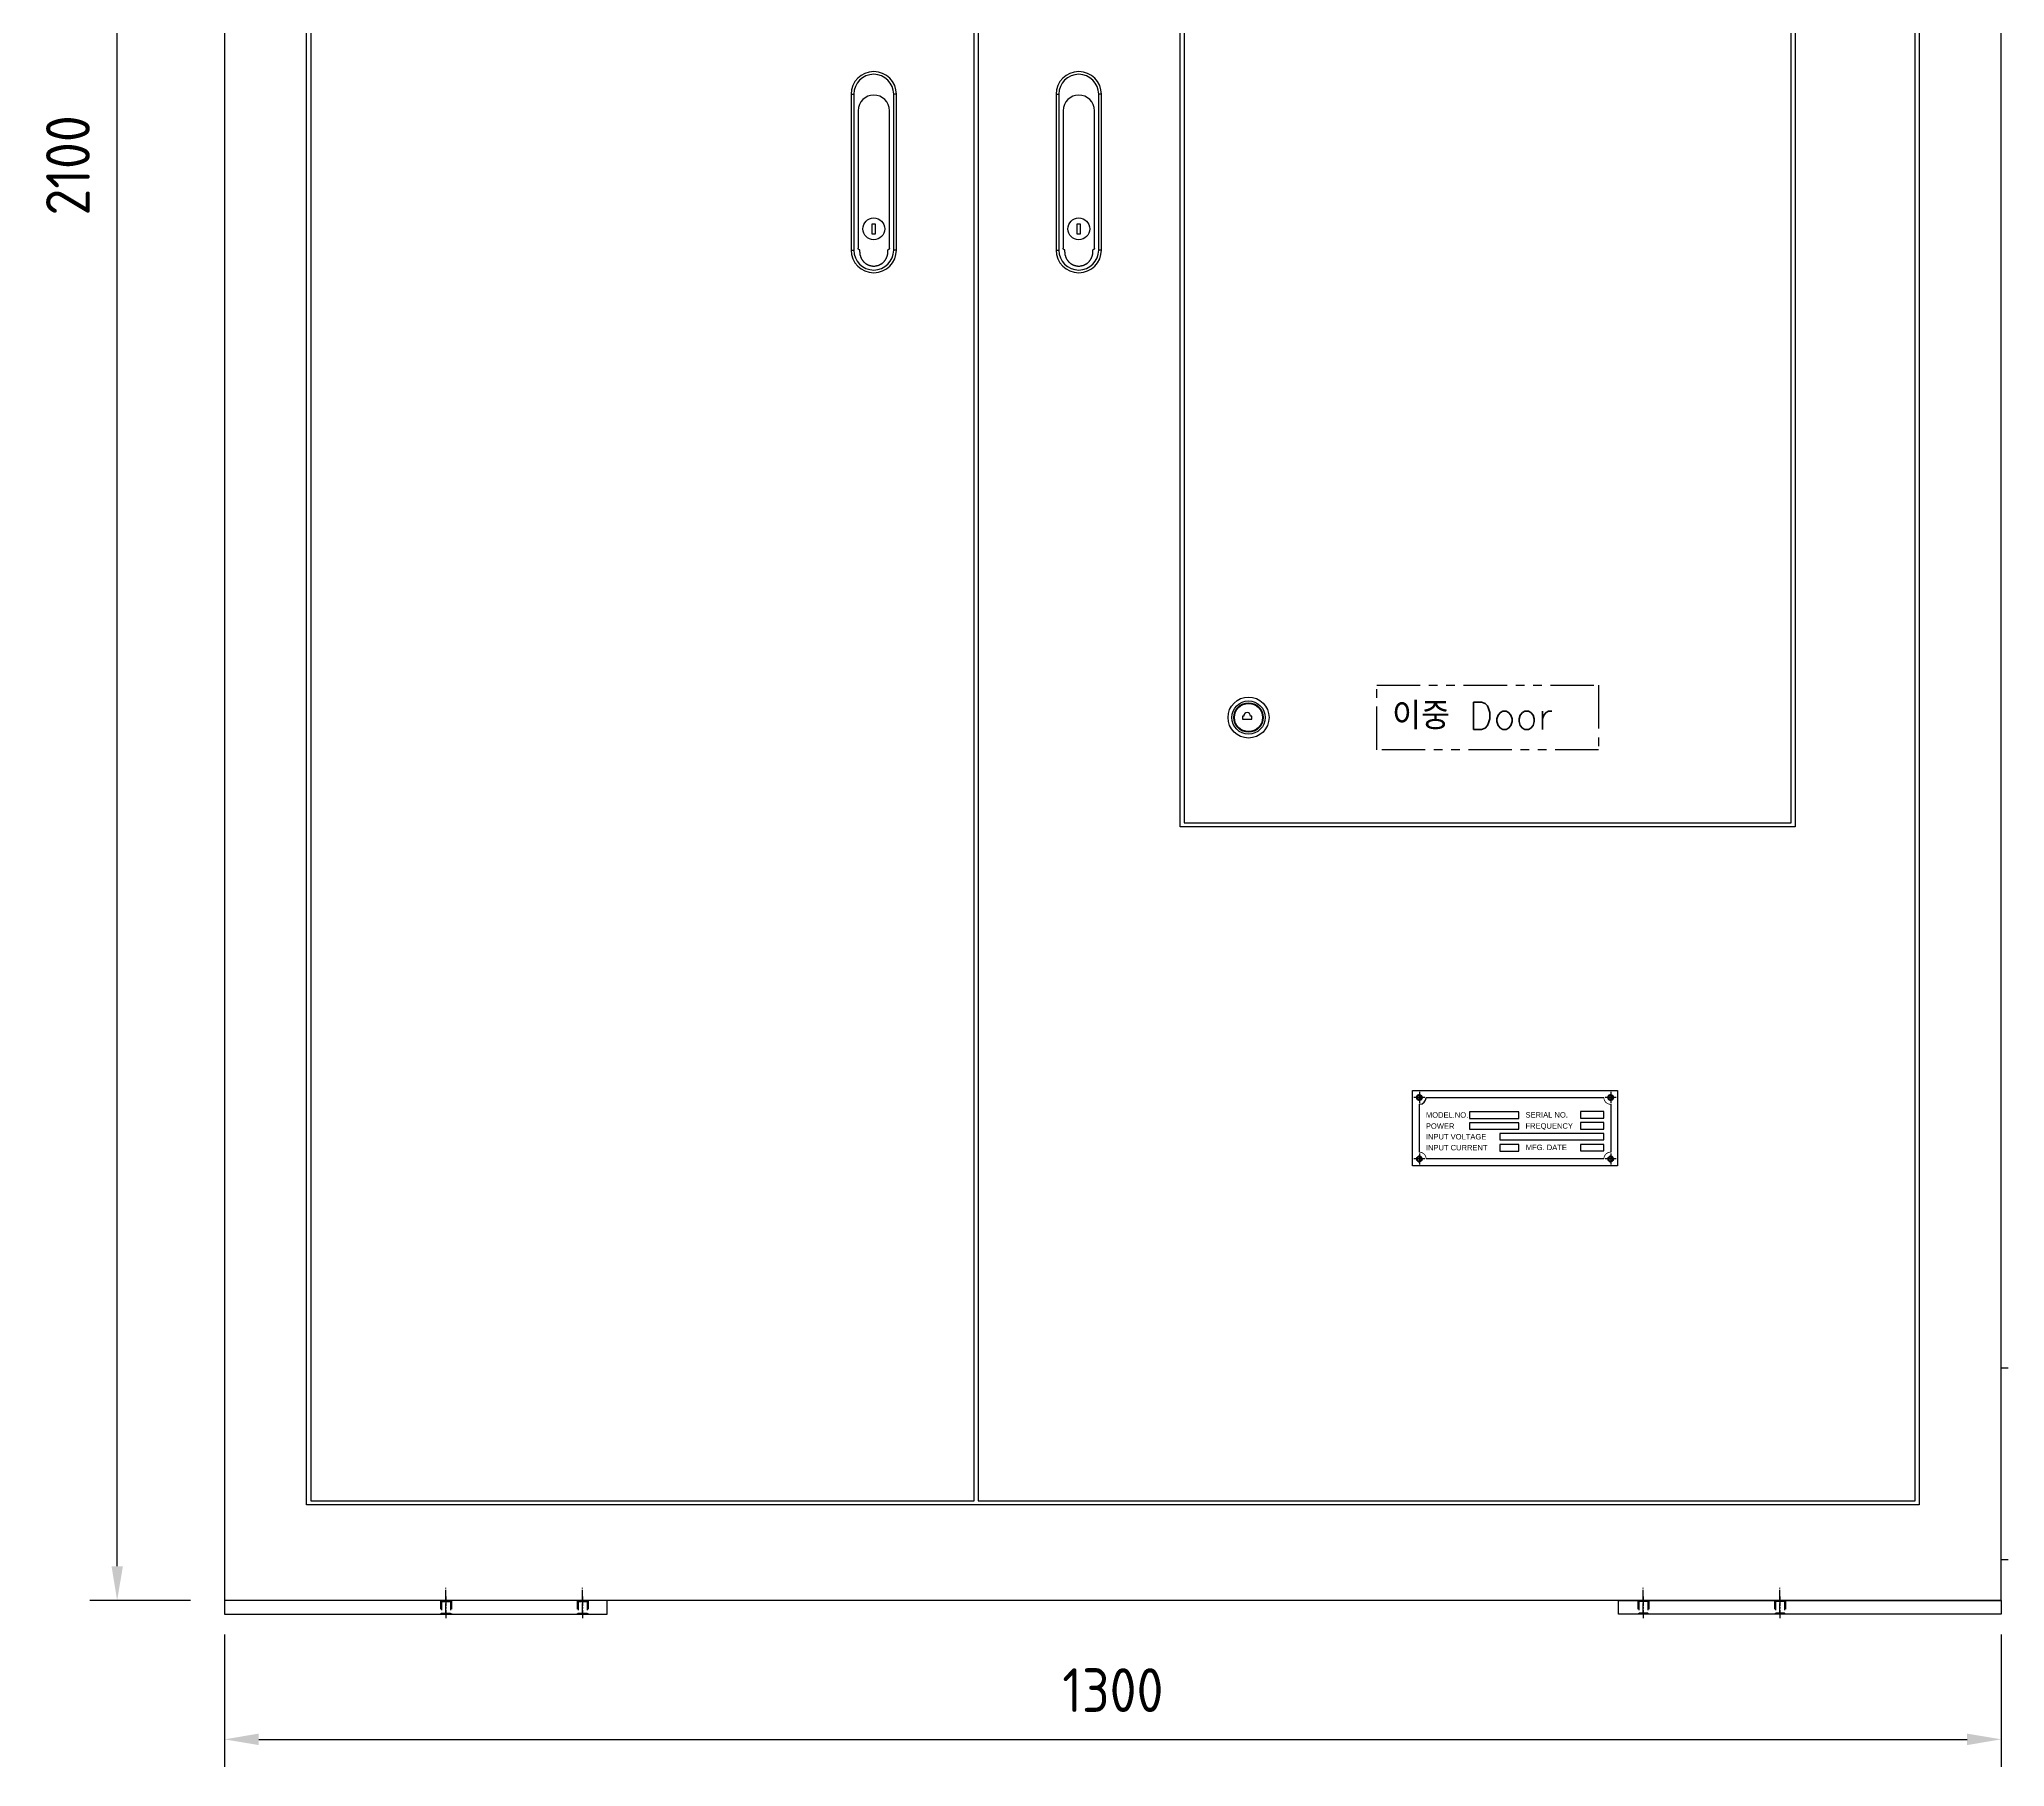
# Model space of a CAD drawing. Header units: millimetres. Extents: x 0 to 37514, y 0 to 8910.
# Drawn here: x 28815 to 30253, y 1567 to 2830 of the extents above; entities that cross this region are included whole.
import ezdxf
from ezdxf.enums import TextEntityAlignment as Align

# ---------------------------------------------------------------- set-up
doc = ezdxf.new("R2010")
doc.units = ezdxf.units.MM
for name, pattern in [('CENTER', [50.8, 31.75, -6.35, 6.35, -6.35]), ('CENTER1', [10, 7, -1, 1, -1]), ('HIDDEN', [9.525, 6.35, -3.175]), ('PHANTOM', [63.5, 31.75, -6.35, 6.35, -6.35, 6.35, -6.35])]:
    doc.linetypes.add(name, pattern=pattern)
doc.layers.add('8', color=230, linetype='Continuous')
doc.layers.add('CENTER', color=1, linetype='CENTER')
doc.layers.add('가시적인 것(ISO)', color=7, linetype='Continuous', lineweight=50)
doc.layers.add('가시적인 좁은 것(ISO)', color=3, linetype='Continuous', lineweight=35)
doc.styles.add('HAN', font='')
doc.styles.add('ROMANT', font='romant')
doc.styles.add('Single', font='romans.shx', dxfattribs={"width": 0.75, "bigfont": 'ghs.shx'})
doc.styles.get("Standard").update_dxf_attribs({"font": 'ISOCP.SHX', "bigfont": 'WHGTXT.SHX'})
doc.styles.get('HAN').set_extended_font_data('GulimChe')
doc.dimstyles.new('PS-10', dxfattribs={"dimscale": 10, "dimtxt": 3.2, "dimasz": 2.5, "dimexe": 2, "dimexo": 2.5, "dimgap": 2, "dimtad": 1, "dimtoh": 1, "dimrnd": 0.05, "dimzin": 12, "dimdsep": 46, "dimtxsty": 'Standard', "dimcen": 0, "dimclrt": 2, "dimazin": 3, "dimtfac": 1, "dimtofl": 0, "dimtmove": 0, "dimatfit": 3, "dimfxl": 0, "dimtolj": 1, "dimtzin": 0, "dimarcsym": 0})

# ---------------------------------------------------------------- blocks, each defined once
blk = doc.blocks.new('*D187')
at = {"color": 0, "lineweight": -2}
for p, q in [((28950.5, 1663.2), (28950.5, 1566.6)), ((30250.5, 1663.2), (30250.5, 1566.6)), ((28975.5, 1586.6), (30225.5, 1586.6))]:
    blk.add_line(p, q, dxfattribs=at)
at = {"color": 0}
for points in [[(28975.5, 1590.8), (28975.5, 1582.4), (28950.5, 1586.6)], [(30225.5, 1590.8), (30225.5, 1582.4), (30250.5, 1586.6)]]:
    blk.add_solid(points, dxfattribs=at)
at = {"layer": 'Defpoints', "color": 0}
for p in [(28950.5, 1688.2), (30250.5, 1688.2), (30250.5, 1586.6)]:
    blk.add_point(p, dxfattribs=at)
at = {"color": 2, "insert": (29600.5, 1622.6), "char_height": 32, "attachment_point": 5}
blk.add_mtext('\\A1;1300', dxfattribs=at)
blk = doc.blocks.new('*D188')
at = {"color": 0, "lineweight": -2}
for p, q in [((28925.5, 3788.2), (28851.9, 3788.2)), ((28871.9, 1713.2), (28871.9, 3763.2)), ((28925.5, 1688.2), (28851.9, 1688.2))]:
    blk.add_line(p, q, dxfattribs=at)
at = {"color": 0}
for points in [[(28867.8, 3763.2), (28876.1, 3763.2), (28871.9, 3788.2)], [(28867.8, 1713.2), (28876.1, 1713.2), (28871.9, 1688.2)]]:
    blk.add_solid(points, dxfattribs=at)
at = {"layer": 'Defpoints', "color": 0}
for p in [(28871.9, 3788.2), (28950.5, 3788.2), (28950.5, 1688.2)]:
    blk.add_point(p, dxfattribs=at)
at = {"color": 2, "insert": (28835.9, 2738.2), "char_height": 32, "attachment_point": 5, "rotation": 90}
blk.add_mtext('\\A1;2100', dxfattribs=at)
blk = doc.blocks.new('A$C59370523')
at = {"linetype": 'CENTER'}
for p, q in [((-142.4, 0), (-137.6, 0)), ((-140, 2.4), (-140, -2.4)), ((-2.4, 0), (2.4, 0)), ((0, 2.4), (0, -2.4)), ((-140, -42.6), (-140, -47.4)), ((0, -42.6), (0, -47.4)), ((-142.4, -45), (-137.6, -45)), ((-2.4, -45), (2.4, -45))]:
    blk.add_line(p, q, dxfattribs=at)
for points in [[(-145, 5), (5, 5), (5, -50), (-145, -50)], [(-103.2, -15.3), (-67.1, -15.3), (-67.1, -10.5), (-103.2, -10.5)], [(-22.1, -15.1), (-5, -15.1), (-5, -10.3), (-22.1, -10.3)], [(-103.2, -23.3), (-67.1, -23.3), (-67.1, -18.5), (-103.2, -18.5)], [(-81.1, -31.1), (-5, -31.1), (-5, -26.3), (-81.1, -26.3)], [(-22.1, -23.1), (-5, -23.1), (-5, -18.3), (-22.1, -18.3)], [(-81.1, -39.2), (-67.1, -39.2), (-67.1, -34.4), (-81.1, -34.4)], [(-22, -39.1), (-4.9, -39.1), (-4.9, -34.3), (-22, -34.3)]]:
    blk.add_lwpolyline(points, close=True)
at = {"const_width": 0.6}
for points in [[(-140, -5, 0.414214), (-135, 0)], [(0, -5, -0.414214), (-5, 0)], [(-140, -40, -0.414214), (-135, -45)], [(0, -40, 0.414214), (-5, -45)]]:
    blk.add_lwpolyline(points, format="xyb", dxfattribs=at)
for points in [[(-135, 0), (-5, 0)], [(-140, -40), (-140, -5)], [(0, -5), (0, -40)], [(-5, -45), (-135, -45)]]:
    blk.add_lwpolyline(points, dxfattribs=at)
for points in [[(-135, 0), (-5, 0)], [(-140, -40), (-140, -5)], [(0, -5), (0, -40)], [(-5, -45), (-135, -45)]]:
    blk.add_lwpolyline(points)
for centre in [(-140, 0), (0, 0), (-140, -45), (0, -45)]:
    blk.add_circle(centre, 2)
at = {"color": 3}
for centre in [(-140, 0), (0, 0), (-140, -45), (0, -45)]:
    blk.add_circle(centre, 1.6, dxfattribs=at)
for centre, radius, start, end in [((-140, 0), 2, 346.2842, 280.6462), ((-140, 0), 5, 270, 0), ((0, 0), 2, 346.2842, 280.6462), ((-140, -45), 2, 346.2842, 280.6462), ((0, -45), 2, 346.2842, 280.6462)]:
    blk.add_arc(centre, radius, start, end)
at = {"layer": 'CENTER', "linetype": 'CENTER', "ltscale": 3}
for p, q in [((-135.9, 0), (-144.1, 0)), ((-140, 4.1), (-140, -4.1)), ((4.1, 0), (-4.1, 0)), ((0, 4.1), (0, -4.1)), ((-140, -40.9), (-140, -49.1)), ((0, -40.9), (0, -49.1)), ((-135.9, -45), (-144.1, -45)), ((4.1, -45), (-4.1, -45))]:
    blk.add_line(p, q, dxfattribs=at)
at = {"char_height": 4, "width": 144.56, "attachment_point": 1}
for s, insert, style in [('{\\fGulim|b0|i0|c129|p49;MODEL.NO.}', (-135.2, -10.8), 'HAN'), ('{\\fﾱﾼﾸﾲ|b0|i0|c129|p49;SERIAL NO.}', (-62.3, -10.7), 'ROMANT'), ('{\\fﾱﾼﾸﾲ|b0|i0|c129|p49;POWER}', (-135.2, -18.9), 'ROMANT'), ('{\\fﾱﾼﾸﾲ|b0|i0|c129|p49;INPUT VOLTAGE}', (-135.2, -26.7), 'ROMANT'), ('{\\fﾱﾼﾸﾲ|b0|i0|c129|p49;FREQUENCY}', (-62.3, -18.8), 'ROMANT'), ('{\\fﾱﾼﾸﾲ|b0|i0|c129|p49;INPUT CURRENT}', (-135.2, -34.7), 'ROMANT'), ('{\\fﾱﾼﾸﾲ|b0|i0|c129|p49;MFG. DATE}', (-62.1, -34.5), 'ROMANT')]:
    blk.add_mtext(s, dxfattribs=dict(at, insert=insert, style=style))
blk = doc.blocks.new('A$C1D9B1766')
at = {"color": 3}
for p, q in [((-1450, 2100), (-1450, 0)), ((-150, 0), (-150, 2100)), ((-1390, 70), (-1390, 2030)), ((-210, 2030), (-210, 70)), ((-1387, 2027), (-1387, 73)), ((-901.5, 73), (-901.5, 2027)), ((-898.5, 2027), (-898.5, 73)), ((-213, 73), (-213, 2027)), ((-750.8, 566), (-750.8, 1616)), ((-747.8, 1613), (-747.8, 569)), ((-303.8, 569), (-303.8, 1613)), ((-300.8, 1616), (-300.8, 566)), ((-991.6, 1102), (-991.6, 988)), ((-991.6, 1102), (-989.6, 1102)), ((-991.6, 1102), (-991.6, 1102)), ((-989.6, 1102), (-989.6, 988)), ((-960.4, 988), (-960.4, 1102)), ((-958.4, 1102), (-960.4, 1102)), ((-958.4, 988), (-958.4, 1102)), ((-958.4, 1102), (-958.4, 1102)), ((-841.6, 1102), (-841.6, 988)), ((-841.6, 1102), (-839.6, 1102)), ((-841.6, 1102), (-841.6, 1102)), ((-839.6, 1102), (-839.6, 988)), ((-810.4, 988), (-810.4, 1102)), ((-808.4, 1102), (-810.4, 1102)), ((-808.4, 988), (-808.4, 1102)), ((-808.4, 1102), (-808.4, 1102)), ((-986.4, 1090), (-986.4, 989.5)), ((-963.6, 989.5), (-963.6, 1090)), ((-836.4, 1090), (-836.4, 989.5)), ((-813.6, 989.5), (-813.6, 1090)), ((-976.3, 1007), (-976.3, 1000)), ((-973.7, 1007), (-976.3, 1007)), ((-973.7, 1000), (-973.7, 1007)), ((-826.3, 1007), (-826.3, 1000)), ((-823.7, 1007), (-826.3, 1007)), ((-823.7, 1000), (-823.7, 1007)), ((-976.3, 1000), (-973.7, 1000)), ((-826.3, 1000), (-823.7, 1000)), ((-991.6, 988), (-989.6, 988)), ((-991.6, 988), (-991.6, 988)), ((-985.3, 986.5), (-985.3, 988.2)), ((-964.7, 986.5), (-964.7, 988.2)), ((-958.4, 988), (-960.4, 988)), ((-958.4, 988), (-958.4, 988)), ((-841.6, 988), (-839.6, 988)), ((-841.6, 988), (-841.6, 988)), ((-835.3, 986.5), (-835.3, 988.2)), ((-814.7, 986.5), (-814.7, 988.2)), ((-808.4, 988), (-810.4, 988)), ((-705.3, 647.1), (-705.3, 644.9)), ((-704.3, 647.1), (-705.3, 647.1)), ((-705.3, 644.9), (-698.3, 644.9)), ((-698.3, 647.1), (-699.3, 647.1)), ((-698.3, 644.9), (-698.3, 647.1)), ((-300.8, 566), (-750.8, 566)), ((-747.8, 569), (-303.8, 569)), ((-1387, 73), (-901.5, 73)), ((-898.5, 73), (-213, 73)), ((-210, 70), (-1390, 70)), ((-150, 0), (-1450, 0))]:
    blk.add_line(p, q, dxfattribs=at)
at = {"color": 6, "linetype": 'PHANTOM'}
for p, q in [((-145, 170), (-150, 170)), ((-150, 30), (-145, 30))]:
    blk.add_line(p, q, dxfattribs=at)
at = {"color": 1, "linetype": 'CENTER1'}
for p, q in [((-1288, -9.2), (-1288, 9.2)), ((-1188, -9.2), (-1188, 9.2)), ((-412, -9.2), (-412, 9.2)), ((-312, -9.2), (-312, 9.2))]:
    blk.add_line(p, q, dxfattribs=at)
at = {"color": 6, "linetype": 'PHANTOM'}
blk.add_lwpolyline([(-606.9, 669.6), (-444.6, 669.6), (-444.6, 622.4), (-606.9, 622.4)], close=True, dxfattribs=at)
at = {"color": 3}
for centre, radius in [((-975, 1003.5), 8), ((-825, 1003.5), 8), ((-700.8, 646), 15), ((-700.8, 646), 12.2), ((-700.8, 646), 10.8), ((-700.8, 646), 10.3)]:
    blk.add_circle(centre, radius, dxfattribs=at)
for centre, radius, start, end in [((-975, 1102), 16.6, 0, 180), ((-975, 1102), 16.6, 0, 180), ((-975, 1102), 14.6, 0, 180), ((-825, 1102), 16.6, 0, 180), ((-825, 1102), 14.6, 0, 180), ((-975, 1090), 11.4, 0, 180), ((-825, 1090), 11.4, 0, 180), ((-975, 988), 16.6, 180, 0), ((-975, 988), 14.6, 180, 0), ((-825, 988), 16.6, 180, 0), ((-825, 988), 14.6, 180, 0), ((-701.8, 647.1), 2.5, 0, 180)]:
    blk.add_arc(centre, radius, start, end, dxfattribs=at)
for points, knots in [([(-985.3, 988.2), (-985.3, 988.2), (-985.4, 988.2), (-985.4, 988.2), (-985.4, 988.2), (-985.5, 988.2), (-985.5, 988.2), (-985.5, 988.2), (-985.6, 988.2), (-985.6, 988.3), (-985.6, 988.3), (-985.6, 988.3), (-985.7, 988.3), (-985.7, 988.3), (-985.7, 988.3), (-985.7, 988.3), (-985.8, 988.3), (-985.8, 988.3), (-985.8, 988.3), (-985.9, 988.4), (-985.9, 988.4), (-985.9, 988.4), (-985.9, 988.4), (-986, 988.4), (-986, 988.5), (-986, 988.5), (-986, 988.5), (-986.1, 988.5), (-986.1, 988.6), (-986.1, 988.6), (-986.1, 988.6), (-986.2, 988.7), (-986.2, 988.7), (-986.2, 988.7), (-986.2, 988.8), (-986.2, 988.8), (-986.3, 988.9), (-986.3, 988.9), (-986.3, 989), (-986.3, 989), (-986.3, 989.1), (-986.4, 989.1), (-986.4, 989.2), (-986.4, 989.2), (-986.4, 989.3), (-986.4, 989.3), (-986.4, 989.4), (-986.4, 989.5), (-986.4, 989.5)], [-0.104146, -0.104146, -0.104146, -0.104146, 0, 0, 0, 0.066667, 0.066667, 0.066667, 0.133333, 0.133333, 0.133333, 0.2, 0.2, 0.2, 0.266667, 0.266667, 0.266667, 0.333333, 0.333333, 0.333333, 0.4, 0.4, 0.4, 0.466667, 0.466667, 0.466667, 0.533333, 0.533333, 0.533333, 0.6, 0.6, 0.6, 0.666667, 0.666667, 0.666667, 0.733333, 0.733333, 0.733333, 0.8, 0.8, 0.8, 0.866667, 0.866667, 0.866667, 0.933333, 0.933333, 0.933333, 1, 1, 1, 1]), ([(-985.3, 986.5), (-985.3, 986.3), (-985.3, 986.2), (-985.3, 986), (-985.2, 985.9), (-985.2, 985.7), (-985.2, 985.5), (-985.2, 985.4), (-985.2, 985.2), (-985.2, 985.1), (-985.1, 984.9), (-985.1, 984.8), (-985.1, 984.6), (-985, 984.4), (-985, 984.3), (-985, 984.1), (-984.9, 984), (-984.9, 983.8), (-984.8, 983.7), (-984.8, 983.5), (-984.8, 983.4), (-984.7, 983.2), (-984.7, 983.1), (-984.6, 982.9), (-984.5, 982.8), (-984.5, 982.6), (-984.4, 982.5), (-984.3, 982.3), (-984.3, 982.2), (-984.2, 982), (-984.1, 981.9), (-984.1, 981.8), (-984, 981.6), (-983.9, 981.5), (-983.8, 981.3), (-983.8, 981.2), (-983.7, 981.1), (-983.6, 980.9), (-983.5, 980.8), (-983.4, 980.7), (-983.3, 980.6), (-983.2, 980.4), (-983.1, 980.3), (-983, 980.2), (-982.9, 980.1), (-982.8, 979.9), (-982.7, 979.8), (-982.6, 979.7), (-982.5, 979.6), (-982.4, 979.5), (-982.3, 979.4), (-982.2, 979.2), (-982.1, 979.1), (-982, 979), (-981.8, 978.9), (-981.7, 978.8), (-981.6, 978.7), (-981.5, 978.6), (-981.4, 978.5), (-981.2, 978.4), (-981.1, 978.3), (-981, 978.2), (-980.9, 978.1), (-980.7, 978.1), (-980.6, 978), (-980.5, 977.9), (-980.3, 977.8), (-980.2, 977.7), (-980.1, 977.6), (-979.9, 977.6), (-979.8, 977.5), (-979.7, 977.4), (-979.5, 977.4), (-979.4, 977.3), (-979.2, 977.2), (-979.1, 977.2), (-978.9, 977.1), (-978.8, 977), (-978.7, 977), (-978.5, 976.9), (-978.4, 976.9), (-978.2, 976.8), (-978.1, 976.8), (-977.9, 976.7), (-977.8, 976.7), (-977.6, 976.6), (-977.5, 976.6), (-977.3, 976.6), (-977.2, 976.5), (-977, 976.5), (-976.9, 976.5), (-976.7, 976.4), (-976.5, 976.4), (-976.4, 976.4), (-976.2, 976.4), (-976.1, 976.4), (-975.9, 976.3), (-975.8, 976.3), (-975.6, 976.3), (-975.5, 976.3), (-975.3, 976.3), (-975.2, 976.3), (-975, 976.3), (-974.8, 976.3), (-974.7, 976.3), (-974.5, 976.3), (-974.4, 976.3), (-974.2, 976.3), (-974.1, 976.3), (-973.9, 976.4), (-973.8, 976.4), (-973.6, 976.4), (-973.5, 976.4), (-973.3, 976.4), (-973.1, 976.5), (-973, 976.5), (-972.8, 976.5), (-972.7, 976.6), (-972.5, 976.6), (-972.4, 976.6), (-972.2, 976.7), (-972.1, 976.7), (-971.9, 976.8), (-971.8, 976.8), (-971.6, 976.9), (-971.5, 976.9), (-971.3, 977), (-971.2, 977), (-971.1, 977.1), (-970.9, 977.2), (-970.8, 977.2), (-970.6, 977.3), (-970.5, 977.4), (-970.3, 977.4), (-970.2, 977.5), (-970.1, 977.6), (-969.9, 977.6), (-969.8, 977.7), (-969.7, 977.8), (-969.5, 977.9), (-969.4, 978), (-969.3, 978.1), (-969.1, 978.1), (-969, 978.2), (-968.9, 978.3), (-968.8, 978.4), (-968.6, 978.5), (-968.5, 978.6), (-968.4, 978.7), (-968.3, 978.8), (-968.2, 978.9), (-968, 979), (-967.9, 979.1), (-967.8, 979.2), (-967.7, 979.4), (-967.6, 979.5), (-967.5, 979.6), (-967.4, 979.7), (-967.3, 979.8), (-967.2, 979.9), (-967.1, 980.1), (-967, 980.2), (-966.9, 980.3), (-966.8, 980.4), (-966.7, 980.6), (-966.6, 980.7), (-966.5, 980.8), (-966.4, 980.9), (-966.3, 981.1), (-966.2, 981.2), (-966.2, 981.3), (-966.1, 981.5), (-966, 981.6), (-965.9, 981.8), (-965.9, 981.9), (-965.8, 982), (-965.7, 982.2), (-965.7, 982.3), (-965.6, 982.5), (-965.5, 982.6), (-965.5, 982.8), (-965.4, 982.9), (-965.3, 983.1), (-965.3, 983.2), (-965.2, 983.4), (-965.2, 983.5), (-965.2, 983.7), (-965.1, 983.8), (-965.1, 984), (-965, 984.1), (-965, 984.3), (-965, 984.4), (-964.9, 984.6), (-964.9, 984.8), (-964.9, 984.9), (-964.8, 985.1), (-964.8, 985.2), (-964.8, 985.4), (-964.8, 985.5), (-964.8, 985.7), (-964.8, 985.9), (-964.7, 986), (-964.7, 986.2), (-964.7, 986.3), (-964.7, 986.5)], [0, 0, 0, 0, 0.0147059, 0.0147059, 0.0147059, 0.0294118, 0.0294118, 0.0294118, 0.0441176, 0.0441176, 0.0441176, 0.0588235, 0.0588235, 0.0588235, 0.0735294, 0.0735294, 0.0735294, 0.0882353, 0.0882353, 0.0882353, 0.1029412, 0.1029412, 0.1029412, 0.1176471, 0.1176471, 0.1176471, 0.1323529, 0.1323529, 0.1323529, 0.1470588, 0.1470588, 0.1470588, 0.1617647, 0.1617647, 0.1617647, 0.1764706, 0.1764706, 0.1764706, 0.1911765, 0.1911765, 0.1911765, 0.2058824, 0.2058824, 0.2058824, 0.2205882, 0.2205882, 0.2205882, 0.2352941, 0.2352941, 0.2352941, 0.25, 0.25, 0.25, 0.2647059, 0.2647059, 0.2647059, 0.2794118, 0.2794118, 0.2794118, 0.2941176, 0.2941176, 0.2941176, 0.3088235, 0.3088235, 0.3088235, 0.3235294, 0.3235294, 0.3235294, 0.3382353, 0.3382353, 0.3382353, 0.3529412, 0.3529412, 0.3529412, 0.3676471, 0.3676471, 0.3676471, 0.3823529, 0.3823529, 0.3823529, 0.3970588, 0.3970588, 0.3970588, 0.4117647, 0.4117647, 0.4117647, 0.4264706, 0.4264706, 0.4264706, 0.4411765, 0.4411765, 0.4411765, 0.4558824, 0.4558824, 0.4558824, 0.4705882, 0.4705882, 0.4705882, 0.4852941, 0.4852941, 0.4852941, 0.5, 0.5, 0.5, 0.5147059, 0.5147059, 0.5147059, 0.5294118, 0.5294118, 0.5294118, 0.5441176, 0.5441176, 0.5441176, 0.5588235, 0.5588235, 0.5588235, 0.5735294, 0.5735294, 0.5735294, 0.5882353, 0.5882353, 0.5882353, 0.6029412, 0.6029412, 0.6029412, 0.6176471, 0.6176471, 0.6176471, 0.6323529, 0.6323529, 0.6323529, 0.6470588, 0.6470588, 0.6470588, 0.6617647, 0.6617647, 0.6617647, 0.6764706, 0.6764706, 0.6764706, 0.6911765, 0.6911765, 0.6911765, 0.7058824, 0.7058824, 0.7058824, 0.7205882, 0.7205882, 0.7205882, 0.7352941, 0.7352941, 0.7352941, 0.75, 0.75, 0.75, 0.7647059, 0.7647059, 0.7647059, 0.7794118, 0.7794118, 0.7794118, 0.7941176, 0.7941176, 0.7941176, 0.8088235, 0.8088235, 0.8088235, 0.8235294, 0.8235294, 0.8235294, 0.8382353, 0.8382353, 0.8382353, 0.8529412, 0.8529412, 0.8529412, 0.8676471, 0.8676471, 0.8676471, 0.8823529, 0.8823529, 0.8823529, 0.8970588, 0.8970588, 0.8970588, 0.9117647, 0.9117647, 0.9117647, 0.9264706, 0.9264706, 0.9264706, 0.9411765, 0.9411765, 0.9411765, 0.9558824, 0.9558824, 0.9558824, 0.9705882, 0.9705882, 0.9705882, 0.9852941, 0.9852941, 0.9852941, 0.9999993, 0.9999993, 0.9999993, 0.9999993]), ([(-963.6, 989.5), (-963.6, 989.5), (-963.6, 989.4), (-963.6, 989.3), (-963.6, 989.3), (-963.6, 989.2), (-963.6, 989.2), (-963.6, 989.1), (-963.7, 989.1), (-963.7, 989), (-963.7, 989), (-963.7, 988.9), (-963.7, 988.9), (-963.8, 988.8), (-963.8, 988.8), (-963.8, 988.7), (-963.8, 988.7), (-963.8, 988.7), (-963.9, 988.6), (-963.9, 988.6), (-963.9, 988.6), (-963.9, 988.5), (-964, 988.5), (-964, 988.5), (-964, 988.5), (-964, 988.4), (-964.1, 988.4), (-964.1, 988.4), (-964.1, 988.4), (-964.2, 988.4), (-964.2, 988.3), (-964.2, 988.3), (-964.2, 988.3), (-964.3, 988.3), (-964.3, 988.3), (-964.3, 988.3), (-964.4, 988.3), (-964.4, 988.3), (-964.4, 988.2), (-964.5, 988.2), (-964.5, 988.2), (-964.5, 988.2), (-964.6, 988.2), (-964.6, 988.2), (-964.7, 988.2), (-964.7, 988.2)], [0, 0, 0, 0, 0.071429, 0.071429, 0.071429, 0.142857, 0.142857, 0.142857, 0.214286, 0.214286, 0.214286, 0.285714, 0.285714, 0.285714, 0.357143, 0.357143, 0.357143, 0.428571, 0.428571, 0.428571, 0.5, 0.5, 0.5, 0.571429, 0.571429, 0.571429, 0.642857, 0.642857, 0.642857, 0.714286, 0.714286, 0.714286, 0.785714, 0.785714, 0.785714, 0.857143, 0.857143, 0.857143, 0.928571, 0.928571, 0.928571, 1, 1, 1, 1.101063, 1.101063, 1.101063, 1.101063]), ([(-835.3, 988.2), (-835.3, 988.2), (-835.4, 988.2), (-835.4, 988.2), (-835.4, 988.2), (-835.5, 988.2), (-835.5, 988.2), (-835.5, 988.2), (-835.6, 988.2), (-835.6, 988.3), (-835.6, 988.3), (-835.6, 988.3), (-835.7, 988.3), (-835.7, 988.3), (-835.7, 988.3), (-835.7, 988.3), (-835.8, 988.3), (-835.8, 988.3), (-835.8, 988.3), (-835.9, 988.4), (-835.9, 988.4), (-835.9, 988.4), (-835.9, 988.4), (-836, 988.4), (-836, 988.5), (-836, 988.5), (-836, 988.5), (-836.1, 988.5), (-836.1, 988.6), (-836.1, 988.6), (-836.1, 988.6), (-836.2, 988.7), (-836.2, 988.7), (-836.2, 988.7), (-836.2, 988.8), (-836.2, 988.8), (-836.3, 988.9), (-836.3, 988.9), (-836.3, 989), (-836.3, 989), (-836.3, 989.1), (-836.4, 989.1), (-836.4, 989.2), (-836.4, 989.2), (-836.4, 989.3), (-836.4, 989.3), (-836.4, 989.4), (-836.4, 989.5), (-836.4, 989.5)], [-0.104146, -0.104146, -0.104146, -0.104146, 0, 0, 0, 0.066667, 0.066667, 0.066667, 0.133333, 0.133333, 0.133333, 0.2, 0.2, 0.2, 0.266667, 0.266667, 0.266667, 0.333333, 0.333333, 0.333333, 0.4, 0.4, 0.4, 0.466667, 0.466667, 0.466667, 0.533333, 0.533333, 0.533333, 0.6, 0.6, 0.6, 0.666667, 0.666667, 0.666667, 0.733333, 0.733333, 0.733333, 0.8, 0.8, 0.8, 0.866667, 0.866667, 0.866667, 0.933333, 0.933333, 0.933333, 1, 1, 1, 1]), ([(-835.3, 986.5), (-835.3, 986.3), (-835.3, 986.2), (-835.3, 986), (-835.2, 985.9), (-835.2, 985.7), (-835.2, 985.5), (-835.2, 985.4), (-835.2, 985.2), (-835.2, 985.1), (-835.1, 984.9), (-835.1, 984.8), (-835.1, 984.6), (-835, 984.4), (-835, 984.3), (-835, 984.1), (-834.9, 984), (-834.9, 983.8), (-834.8, 983.7), (-834.8, 983.5), (-834.8, 983.4), (-834.7, 983.2), (-834.7, 983.1), (-834.6, 982.9), (-834.5, 982.8), (-834.5, 982.6), (-834.4, 982.5), (-834.3, 982.3), (-834.3, 982.2), (-834.2, 982), (-834.1, 981.9), (-834.1, 981.8), (-834, 981.6), (-833.9, 981.5), (-833.8, 981.3), (-833.8, 981.2), (-833.7, 981.1), (-833.6, 980.9), (-833.5, 980.8), (-833.4, 980.7), (-833.3, 980.6), (-833.2, 980.4), (-833.1, 980.3), (-833, 980.2), (-832.9, 980.1), (-832.8, 979.9), (-832.7, 979.8), (-832.6, 979.7), (-832.5, 979.6), (-832.4, 979.5), (-832.3, 979.4), (-832.2, 979.2), (-832.1, 979.1), (-832, 979), (-831.8, 978.9), (-831.7, 978.8), (-831.6, 978.7), (-831.5, 978.6), (-831.4, 978.5), (-831.2, 978.4), (-831.1, 978.3), (-831, 978.2), (-830.9, 978.1), (-830.7, 978.1), (-830.6, 978), (-830.5, 977.9), (-830.3, 977.8), (-830.2, 977.7), (-830.1, 977.6), (-829.9, 977.6), (-829.8, 977.5), (-829.7, 977.4), (-829.5, 977.4), (-829.4, 977.3), (-829.2, 977.2), (-829.1, 977.2), (-828.9, 977.1), (-828.8, 977), (-828.7, 977), (-828.5, 976.9), (-828.4, 976.9), (-828.2, 976.8), (-828.1, 976.8), (-827.9, 976.7), (-827.8, 976.7), (-827.6, 976.6), (-827.5, 976.6), (-827.3, 976.6), (-827.2, 976.5), (-827, 976.5), (-826.9, 976.5), (-826.7, 976.4), (-826.5, 976.4), (-826.4, 976.4), (-826.2, 976.4), (-826.1, 976.4), (-825.9, 976.3), (-825.8, 976.3), (-825.6, 976.3), (-825.5, 976.3), (-825.3, 976.3), (-825.2, 976.3), (-825, 976.3), (-824.8, 976.3), (-824.7, 976.3), (-824.5, 976.3), (-824.4, 976.3), (-824.2, 976.3), (-824.1, 976.3), (-823.9, 976.4), (-823.8, 976.4), (-823.6, 976.4), (-823.5, 976.4), (-823.3, 976.4), (-823.1, 976.5), (-823, 976.5), (-822.8, 976.5), (-822.7, 976.6), (-822.5, 976.6), (-822.4, 976.6), (-822.2, 976.7), (-822.1, 976.7), (-821.9, 976.8), (-821.8, 976.8), (-821.6, 976.9), (-821.5, 976.9), (-821.3, 977), (-821.2, 977), (-821.1, 977.1), (-820.9, 977.2), (-820.8, 977.2), (-820.6, 977.3), (-820.5, 977.4), (-820.3, 977.4), (-820.2, 977.5), (-820.1, 977.6), (-819.9, 977.6), (-819.8, 977.7), (-819.7, 977.8), (-819.5, 977.9), (-819.4, 978), (-819.3, 978.1), (-819.1, 978.1), (-819, 978.2), (-818.9, 978.3), (-818.8, 978.4), (-818.6, 978.5), (-818.5, 978.6), (-818.4, 978.7), (-818.3, 978.8), (-818.2, 978.9), (-818, 979), (-817.9, 979.1), (-817.8, 979.2), (-817.7, 979.4), (-817.6, 979.5), (-817.5, 979.6), (-817.4, 979.7), (-817.3, 979.8), (-817.2, 979.9), (-817.1, 980.1), (-817, 980.2), (-816.9, 980.3), (-816.8, 980.4), (-816.7, 980.6), (-816.6, 980.7), (-816.5, 980.8), (-816.4, 980.9), (-816.3, 981.1), (-816.2, 981.2), (-816.2, 981.3), (-816.1, 981.5), (-816, 981.6), (-815.9, 981.8), (-815.9, 981.9), (-815.8, 982), (-815.7, 982.2), (-815.7, 982.3), (-815.6, 982.5), (-815.5, 982.6), (-815.5, 982.8), (-815.4, 982.9), (-815.3, 983.1), (-815.3, 983.2), (-815.2, 983.4), (-815.2, 983.5), (-815.2, 983.7), (-815.1, 983.8), (-815.1, 984), (-815, 984.1), (-815, 984.3), (-815, 984.4), (-814.9, 984.6), (-814.9, 984.8), (-814.9, 984.9), (-814.8, 985.1), (-814.8, 985.2), (-814.8, 985.4), (-814.8, 985.5), (-814.8, 985.7), (-814.8, 985.9), (-814.7, 986), (-814.7, 986.2), (-814.7, 986.3), (-814.7, 986.5)], [0, 0, 0, 0, 0.0147059, 0.0147059, 0.0147059, 0.0294118, 0.0294118, 0.0294118, 0.0441176, 0.0441176, 0.0441176, 0.0588235, 0.0588235, 0.0588235, 0.0735294, 0.0735294, 0.0735294, 0.0882353, 0.0882353, 0.0882353, 0.1029412, 0.1029412, 0.1029412, 0.1176471, 0.1176471, 0.1176471, 0.1323529, 0.1323529, 0.1323529, 0.1470588, 0.1470588, 0.1470588, 0.1617647, 0.1617647, 0.1617647, 0.1764706, 0.1764706, 0.1764706, 0.1911765, 0.1911765, 0.1911765, 0.2058824, 0.2058824, 0.2058824, 0.2205882, 0.2205882, 0.2205882, 0.2352941, 0.2352941, 0.2352941, 0.25, 0.25, 0.25, 0.2647059, 0.2647059, 0.2647059, 0.2794118, 0.2794118, 0.2794118, 0.2941176, 0.2941176, 0.2941176, 0.3088235, 0.3088235, 0.3088235, 0.3235294, 0.3235294, 0.3235294, 0.3382353, 0.3382353, 0.3382353, 0.3529412, 0.3529412, 0.3529412, 0.3676471, 0.3676471, 0.3676471, 0.3823529, 0.3823529, 0.3823529, 0.3970588, 0.3970588, 0.3970588, 0.4117647, 0.4117647, 0.4117647, 0.4264706, 0.4264706, 0.4264706, 0.4411765, 0.4411765, 0.4411765, 0.4558824, 0.4558824, 0.4558824, 0.4705882, 0.4705882, 0.4705882, 0.4852941, 0.4852941, 0.4852941, 0.5, 0.5, 0.5, 0.5147059, 0.5147059, 0.5147059, 0.5294118, 0.5294118, 0.5294118, 0.5441176, 0.5441176, 0.5441176, 0.5588235, 0.5588235, 0.5588235, 0.5735294, 0.5735294, 0.5735294, 0.5882353, 0.5882353, 0.5882353, 0.6029412, 0.6029412, 0.6029412, 0.6176471, 0.6176471, 0.6176471, 0.6323529, 0.6323529, 0.6323529, 0.6470588, 0.6470588, 0.6470588, 0.6617647, 0.6617647, 0.6617647, 0.6764706, 0.6764706, 0.6764706, 0.6911765, 0.6911765, 0.6911765, 0.7058824, 0.7058824, 0.7058824, 0.7205882, 0.7205882, 0.7205882, 0.7352941, 0.7352941, 0.7352941, 0.75, 0.75, 0.75, 0.7647059, 0.7647059, 0.7647059, 0.7794118, 0.7794118, 0.7794118, 0.7941176, 0.7941176, 0.7941176, 0.8088235, 0.8088235, 0.8088235, 0.8235294, 0.8235294, 0.8235294, 0.8382353, 0.8382353, 0.8382353, 0.8529412, 0.8529412, 0.8529412, 0.8676471, 0.8676471, 0.8676471, 0.8823529, 0.8823529, 0.8823529, 0.8970588, 0.8970588, 0.8970588, 0.9117647, 0.9117647, 0.9117647, 0.9264706, 0.9264706, 0.9264706, 0.9411765, 0.9411765, 0.9411765, 0.9558824, 0.9558824, 0.9558824, 0.9705882, 0.9705882, 0.9705882, 0.9852941, 0.9852941, 0.9852941, 0.9999993, 0.9999993, 0.9999993, 0.9999993]), ([(-813.6, 989.5), (-813.6, 989.5), (-813.6, 989.4), (-813.6, 989.3), (-813.6, 989.3), (-813.6, 989.2), (-813.6, 989.2), (-813.6, 989.1), (-813.7, 989.1), (-813.7, 989), (-813.7, 989), (-813.7, 988.9), (-813.7, 988.9), (-813.8, 988.8), (-813.8, 988.8), (-813.8, 988.7), (-813.8, 988.7), (-813.8, 988.7), (-813.9, 988.6), (-813.9, 988.6), (-813.9, 988.6), (-813.9, 988.5), (-814, 988.5), (-814, 988.5), (-814, 988.5), (-814, 988.4), (-814.1, 988.4), (-814.1, 988.4), (-814.1, 988.4), (-814.2, 988.4), (-814.2, 988.3), (-814.2, 988.3), (-814.2, 988.3), (-814.3, 988.3), (-814.3, 988.3), (-814.3, 988.3), (-814.4, 988.3), (-814.4, 988.3), (-814.4, 988.2), (-814.5, 988.2), (-814.5, 988.2), (-814.5, 988.2), (-814.6, 988.2), (-814.6, 988.2), (-814.7, 988.2), (-814.7, 988.2)], [0, 0, 0, 0, 0.071429, 0.071429, 0.071429, 0.142857, 0.142857, 0.142857, 0.214286, 0.214286, 0.214286, 0.285714, 0.285714, 0.285714, 0.357143, 0.357143, 0.357143, 0.428571, 0.428571, 0.428571, 0.5, 0.5, 0.5, 0.571429, 0.571429, 0.571429, 0.642857, 0.642857, 0.642857, 0.714286, 0.714286, 0.714286, 0.785714, 0.785714, 0.785714, 0.857143, 0.857143, 0.857143, 0.928571, 0.928571, 0.928571, 1, 1, 1, 1.101063, 1.101063, 1.101063, 1.101063])]:
    blk.add_open_spline(points, degree=3, knots=knots, dxfattribs=at)
at = {"layer": '가시적인 것(ISO)'}
for centre in [(-575.8, 368), (-435.8, 368), (-575.8, 323), (-435.8, 323)]:
    blk.add_circle(centre, 1.62, dxfattribs=at)
at = {"layer": '가시적인 좁은 것(ISO)'}
for centre in [(-575.8, 368), (-435.8, 368), (-575.8, 323), (-435.8, 323)]:
    blk.add_arc(centre, 2, 80, 350, dxfattribs=at)
blk.add_blockref('A$C59370523', (-435.8, 368))
at = {"layer": '8', "style": 'Single'}
blk.add_text('이중 Door', height=20, dxfattribs=at).set_placement((-595.7, 657.3), align=Align.TOP_LEFT)
blk = doc.blocks.new('A$C15405906')
at = {"color": 2, "linetype": 'HIDDEN'}
for p, q in [((-122, 10), (-122, 0)), ((-121.3, 9.3), (-121.3, 0.7)), ((-114.7, 9.3), (-114.7, 0.7)), ((-114, 10), (-114, 0)), ((-22, 10), (-22, 0)), ((-21.3, 9.3), (-21.3, 0.7)), ((-14.7, 9.3), (-14.7, 0.7)), ((-14, 10), (-14, 0))]:
    blk.add_line(p, q, dxfattribs=at)
at = {"color": 1, "linetype": 'CENTER1'}
for p, q in [((-118, 13), (-118, -3)), ((-18, 13), (-18, -3))]:
    blk.add_line(p, q, dxfattribs=at)
at = {"color": 3}
blk.add_lwpolyline([(-280, 0), (0, 0), (0, 10), (-280, 10)], close=True, dxfattribs=at)
at = {"color": 2, "linetype": 'HIDDEN'}
for points in [[(-122, 10), (-121.3, 9.3), (-114.7, 9.3), (-114, 10)], [(-122, 0), (-121.3, 0.7), (-114.7, 0.7), (-114, 0)], [(-22, 10), (-21.3, 9.3), (-14.7, 9.3), (-14, 10)], [(-22, 0), (-21.3, 0.7), (-14.7, 0.7), (-14, 0)]]:
    blk.add_lwpolyline(points, dxfattribs=at)

msp = doc.modelspace()

# ---------------------------------------------------------------- block references
for name, p in [('A$C1D9B1766', (30400.522, 1688.215)), ('A$C15405906', (29230.522, 1678.215))]:
    msp.add_blockref(name, p)
at = {"xscale": -1}
msp.add_blockref('A$C15405906', (29970.522, 1678.215), dxfattribs=at)

# ---------------------------------------------------------------- dimensions: what is measured, and where the dimension line sits
dim = msp.add_linear_dim(base=(28871.949, 3788.215), p1=(28950.522, 1688.215), p2=(28950.522, 3788.215), angle=90, dimstyle='PS-10')
dim.commit()
dim.dimension.update_dxf_attribs({"geometry": '*D188', "text_midpoint": (28835.946, 2738.215)})
dim = msp.add_linear_dim(base=(30250.522, 1586.595), p1=(28950.522, 1688.215), p2=(30250.522, 1688.215), dimstyle='PS-10')
dim.commit()
dim.dimension.update_dxf_attribs({"geometry": '*D187', "text_midpoint": (29600.522, 1586.595), "dimtype": 160})

doc.saveas('drawing.dxf')
